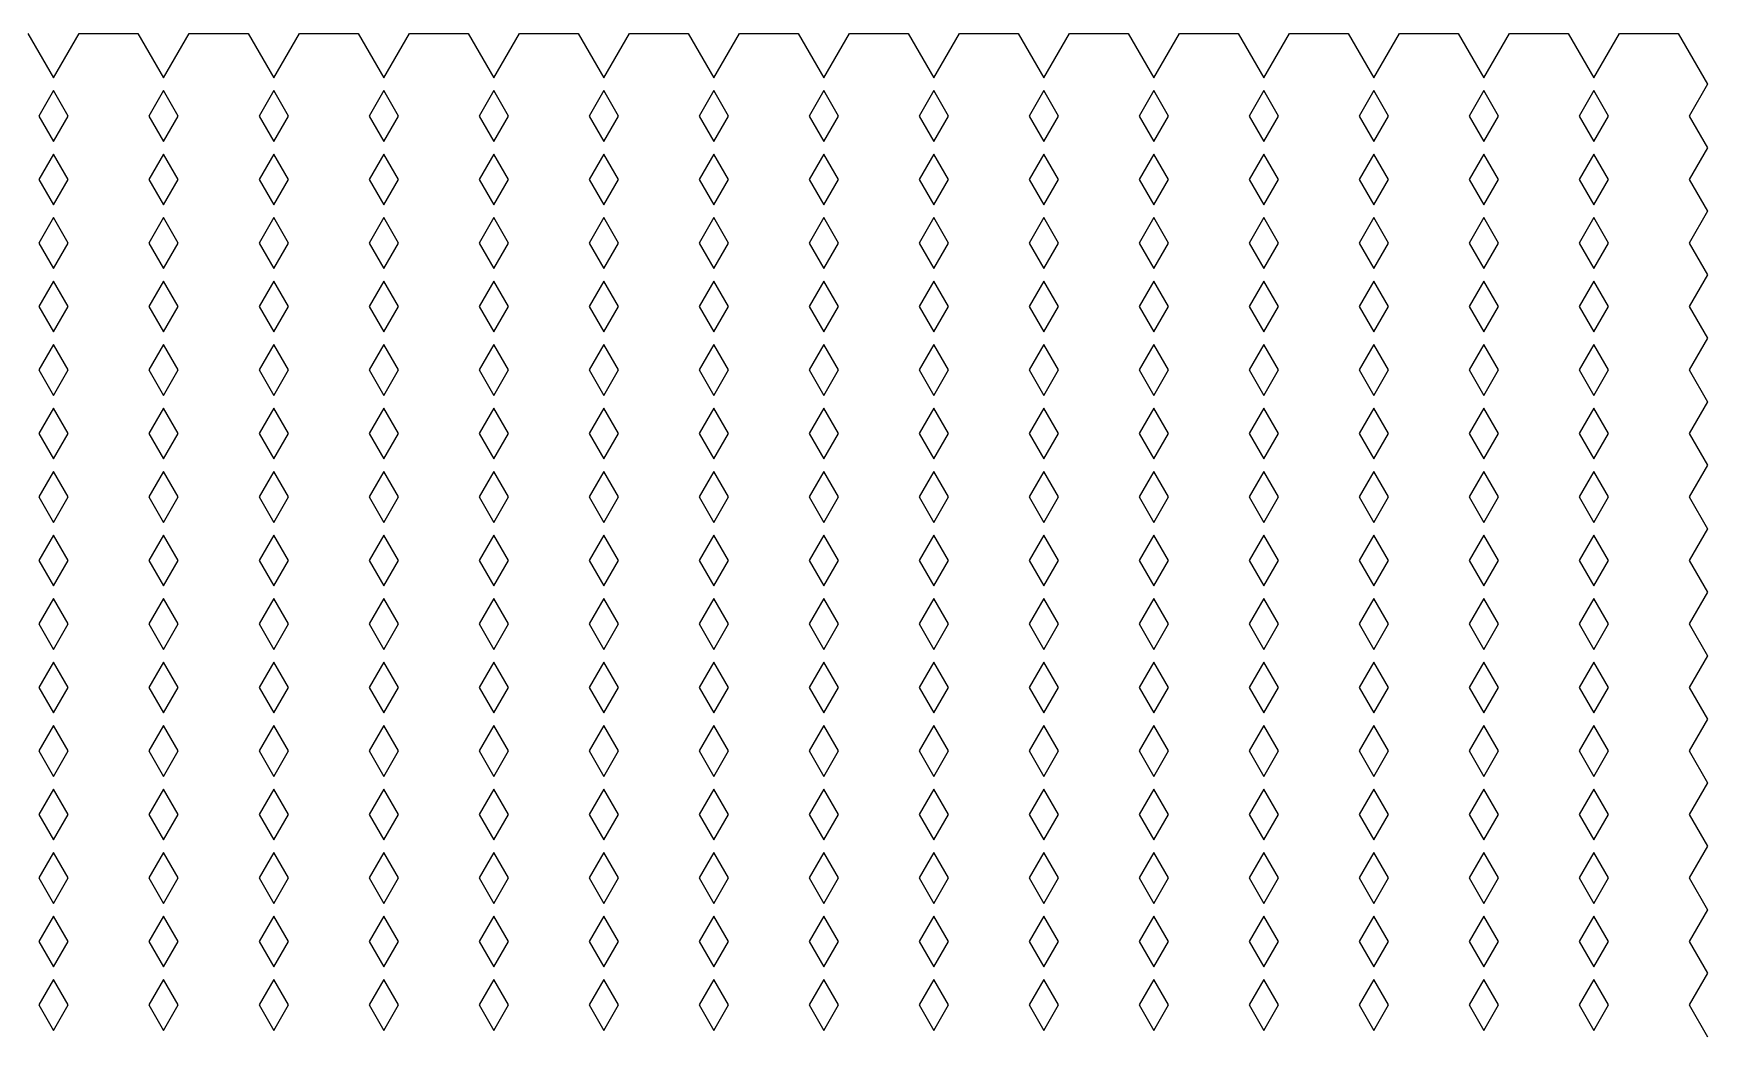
# Model space of a CAD drawing. Header units: metres. Extents: x -3000 to 3000, y -3000 to 3000.
# Drawn here: x -551 to 20, y 304 to 645 of the extents above; entities that cross this region are included whole.
import ezdxf

# ---------------------------------------------------------------- set-up
doc = ezdxf.new("R2010")
doc.units = ezdxf.units.M

msp = doc.modelspace()

# ---------------------------------------------------------------- linework, layer by layer
for p, q in [((-552.5, 645.189), (-543.75, 630.033)), ((-543.75, 630.033), (-535, 645.189)), ((-535, 645.189), (-515, 645.189)), ((-515, 645.189), (-506.25, 630.033)), ((-506.25, 630.033), (-497.5, 645.189)), ((-497.5, 645.189), (-477.5, 645.189)), ((-477.5, 645.189), (-468.75, 630.033)), ((-468.75, 630.033), (-460, 645.189)), ((-460, 645.189), (-440, 645.189)), ((-440, 645.189), (-431.25, 630.033)), ((-431.25, 630.033), (-422.5, 645.189)), ((-422.5, 645.189), (-402.5, 645.189)), ((-402.5, 645.189), (-393.75, 630.033)), ((-393.75, 630.033), (-385, 645.189)), ((-385, 645.189), (-365, 645.189)), ((-365, 645.189), (-356.25, 630.033)), ((-356.25, 630.033), (-347.5, 645.189)), ((-347.5, 645.189), (-327.5, 645.189)), ((-327.5, 645.189), (-318.75, 630.033)), ((-318.75, 630.033), (-310, 645.189)), ((-310, 645.189), (-290, 645.189)), ((-290, 645.189), (-281.25, 630.033)), ((-281.25, 630.033), (-272.5, 645.189)), ((-272.5, 645.189), (-252.5, 645.189)), ((-252.5, 645.189), (-243.75, 630.033)), ((-243.75, 630.033), (-235, 645.189)), ((-235, 645.189), (-215, 645.189)), ((-215, 645.189), (-206.25, 630.033)), ((-206.25, 630.033), (-197.5, 645.189)), ((-197.5, 645.189), (-177.5, 645.189)), ((-177.5, 645.189), (-168.75, 630.033)), ((-168.75, 630.033), (-160, 645.189)), ((-160, 645.189), (-140, 645.189)), ((-140, 645.189), (-131.25, 630.033)), ((-131.25, 630.033), (-122.5, 645.189)), ((-122.5, 645.189), (-102.5, 645.189)), ((-102.5, 645.189), (-93.75, 630.033)), ((-93.75, 630.033), (-85, 645.189)), ((-85, 645.189), (-65, 645.189)), ((-65, 645.189), (-56.25, 630.033)), ((-56.25, 630.033), (-47.5, 645.189)), ((-47.5, 645.189), (-27.5, 645.189)), ((-27.5, 645.189), (-18.75, 630.033)), ((-18.75, 630.033), (-10, 645.189)), ((-10, 645.189), (10, 645.189)), ((10, 645.189), (20, 627.868)), ((20, 627.868), (13.75, 617.043)), ((-543.75, 625.703), (-548.75, 617.043)), ((-538.75, 617.043), (-543.75, 625.703)), ((-506.25, 625.703), (-511.25, 617.043)), ((-501.25, 617.043), (-506.25, 625.703)), ((-468.75, 625.703), (-473.75, 617.043)), ((-463.75, 617.043), (-468.75, 625.703)), ((-431.25, 625.703), (-436.25, 617.043)), ((-426.25, 617.043), (-431.25, 625.703)), ((-393.75, 625.703), (-398.75, 617.043)), ((-388.75, 617.043), (-393.75, 625.703)), ((-356.25, 625.703), (-361.25, 617.043)), ((-351.25, 617.043), (-356.25, 625.703)), ((-318.75, 625.703), (-323.75, 617.043)), ((-313.75, 617.043), (-318.75, 625.703)), ((-281.25, 625.703), (-286.25, 617.043)), ((-276.25, 617.043), (-281.25, 625.703)), ((-243.75, 625.703), (-248.75, 617.043)), ((-238.75, 617.043), (-243.75, 625.703)), ((-206.25, 625.703), (-211.25, 617.043)), ((-201.25, 617.043), (-206.25, 625.703)), ((-168.75, 625.703), (-173.75, 617.043)), ((-163.75, 617.043), (-168.75, 625.703)), ((-131.25, 625.703), (-136.25, 617.043)), ((-126.25, 617.043), (-131.25, 625.703)), ((-93.75, 625.703), (-98.75, 617.043)), ((-88.75, 617.043), (-93.75, 625.703)), ((-56.25, 625.703), (-61.25, 617.043)), ((-51.25, 617.043), (-56.25, 625.703)), ((-18.75, 625.703), (-23.75, 617.043)), ((-13.75, 617.043), (-18.75, 625.703)), ((-548.75, 617.043), (-543.75, 608.383)), ((-543.75, 608.383), (-538.75, 617.043)), ((-511.25, 617.043), (-506.25, 608.383)), ((-506.25, 608.383), (-501.25, 617.043)), ((-473.75, 617.043), (-468.75, 608.383)), ((-468.75, 608.383), (-463.75, 617.043)), ((-436.25, 617.043), (-431.25, 608.383)), ((-431.25, 608.383), (-426.25, 617.043)), ((-398.75, 617.043), (-393.75, 608.383)), ((-393.75, 608.383), (-388.75, 617.043)), ((-361.25, 617.043), (-356.25, 608.383)), ((-356.25, 608.383), (-351.25, 617.043)), ((-323.75, 617.043), (-318.75, 608.383)), ((-318.75, 608.383), (-313.75, 617.043)), ((-286.25, 617.043), (-281.25, 608.383)), ((-281.25, 608.383), (-276.25, 617.043)), ((-248.75, 617.043), (-243.75, 608.383)), ((-243.75, 608.383), (-238.75, 617.043)), ((-211.25, 617.043), (-206.25, 608.383)), ((-206.25, 608.383), (-201.25, 617.043)), ((-173.75, 617.043), (-168.75, 608.383)), ((-168.75, 608.383), (-163.75, 617.043)), ((-136.25, 617.043), (-131.25, 608.383)), ((-131.25, 608.383), (-126.25, 617.043)), ((-98.75, 617.043), (-93.75, 608.383)), ((-93.75, 608.383), (-88.75, 617.043)), ((-61.25, 617.043), (-56.25, 608.383)), ((-56.25, 608.383), (-51.25, 617.043)), ((-23.75, 617.043), (-18.75, 608.383)), ((-18.75, 608.383), (-13.75, 617.043)), ((13.75, 617.043), (20, 606.218)), ((20, 606.218), (13.75, 595.392)), ((-543.75, 604.053), (-548.75, 595.392)), ((-538.75, 595.392), (-543.75, 604.053)), ((-506.25, 604.053), (-511.25, 595.392)), ((-501.25, 595.392), (-506.25, 604.053)), ((-468.75, 604.053), (-473.75, 595.392)), ((-463.75, 595.392), (-468.75, 604.053)), ((-431.25, 604.053), (-436.25, 595.392)), ((-426.25, 595.392), (-431.25, 604.053)), ((-393.75, 604.053), (-398.75, 595.392)), ((-388.75, 595.392), (-393.75, 604.053)), ((-356.25, 604.053), (-361.25, 595.392)), ((-351.25, 595.392), (-356.25, 604.053)), ((-318.75, 604.053), (-323.75, 595.392)), ((-313.75, 595.392), (-318.75, 604.053)), ((-281.25, 604.053), (-286.25, 595.392)), ((-276.25, 595.392), (-281.25, 604.053)), ((-243.75, 604.053), (-248.75, 595.392)), ((-238.75, 595.392), (-243.75, 604.053)), ((-206.25, 604.053), (-211.25, 595.392)), ((-201.25, 595.392), (-206.25, 604.053)), ((-168.75, 604.053), (-173.75, 595.392)), ((-163.75, 595.392), (-168.75, 604.053)), ((-131.25, 604.053), (-136.25, 595.392)), ((-126.25, 595.392), (-131.25, 604.053)), ((-93.75, 604.053), (-98.75, 595.392)), ((-88.75, 595.392), (-93.75, 604.053)), ((-56.25, 604.053), (-61.25, 595.392)), ((-51.25, 595.392), (-56.25, 604.053)), ((-18.75, 604.053), (-23.75, 595.392)), ((-13.75, 595.392), (-18.75, 604.053)), ((-548.75, 595.392), (-543.75, 586.732)), ((-543.75, 586.732), (-538.75, 595.392)), ((-511.25, 595.392), (-506.25, 586.732)), ((-506.25, 586.732), (-501.25, 595.392)), ((-473.75, 595.392), (-468.75, 586.732)), ((-468.75, 586.732), (-463.75, 595.392)), ((-436.25, 595.392), (-431.25, 586.732)), ((-431.25, 586.732), (-426.25, 595.392)), ((-398.75, 595.392), (-393.75, 586.732)), ((-393.75, 586.732), (-388.75, 595.392)), ((-361.25, 595.392), (-356.25, 586.732)), ((-356.25, 586.732), (-351.25, 595.392)), ((-323.75, 595.392), (-318.75, 586.732)), ((-318.75, 586.732), (-313.75, 595.392)), ((-286.25, 595.392), (-281.25, 586.732)), ((-281.25, 586.732), (-276.25, 595.392)), ((-248.75, 595.392), (-243.75, 586.732)), ((-243.75, 586.732), (-238.75, 595.392)), ((-211.25, 595.392), (-206.25, 586.732)), ((-206.25, 586.732), (-201.25, 595.392)), ((-173.75, 595.392), (-168.75, 586.732)), ((-168.75, 586.732), (-163.75, 595.392)), ((-136.25, 595.392), (-131.25, 586.732)), ((-131.25, 586.732), (-126.25, 595.392)), ((-98.75, 595.392), (-93.75, 586.732)), ((-93.75, 586.732), (-88.75, 595.392)), ((-61.25, 595.392), (-56.25, 586.732)), ((-56.25, 586.732), (-51.25, 595.392)), ((-23.75, 595.392), (-18.75, 586.732)), ((-18.75, 586.732), (-13.75, 595.392)), ((13.75, 595.392), (20, 584.567)), ((-543.75, 582.402), (-548.75, 573.742)), ((-538.75, 573.742), (-543.75, 582.402)), ((-506.25, 582.402), (-511.25, 573.742)), ((-501.25, 573.742), (-506.25, 582.402)), ((-468.75, 582.402), (-473.75, 573.742)), ((-463.75, 573.742), (-468.75, 582.402)), ((-431.25, 582.402), (-436.25, 573.742)), ((-426.25, 573.742), (-431.25, 582.402)), ((-393.75, 582.402), (-398.75, 573.742)), ((-388.75, 573.742), (-393.75, 582.402)), ((-356.25, 582.402), (-361.25, 573.742)), ((-351.25, 573.742), (-356.25, 582.402)), ((-318.75, 582.402), (-323.75, 573.742)), ((-313.75, 573.742), (-318.75, 582.402)), ((-281.25, 582.402), (-286.25, 573.742)), ((-276.25, 573.742), (-281.25, 582.402)), ((-243.75, 582.402), (-248.75, 573.742)), ((-238.75, 573.742), (-243.75, 582.402)), ((-206.25, 582.402), (-211.25, 573.742)), ((-201.25, 573.742), (-206.25, 582.402)), ((-168.75, 582.402), (-173.75, 573.742)), ((-163.75, 573.742), (-168.75, 582.402)), ((-131.25, 582.402), (-136.25, 573.742)), ((-126.25, 573.742), (-131.25, 582.402)), ((-93.75, 582.402), (-98.75, 573.742)), ((-88.75, 573.742), (-93.75, 582.402)), ((-56.25, 582.402), (-61.25, 573.742)), ((-51.25, 573.742), (-56.25, 582.402)), ((-18.75, 582.402), (-23.75, 573.742)), ((-13.75, 573.742), (-18.75, 582.402)), ((20, 584.567), (13.75, 573.742)), ((-548.75, 573.742), (-543.75, 565.082)), ((-543.75, 565.082), (-538.75, 573.742)), ((-511.25, 573.742), (-506.25, 565.082)), ((-506.25, 565.082), (-501.25, 573.742)), ((-473.75, 573.742), (-468.75, 565.082)), ((-468.75, 565.082), (-463.75, 573.742)), ((-436.25, 573.742), (-431.25, 565.082)), ((-431.25, 565.082), (-426.25, 573.742)), ((-398.75, 573.742), (-393.75, 565.082)), ((-393.75, 565.082), (-388.75, 573.742)), ((-361.25, 573.742), (-356.25, 565.082)), ((-356.25, 565.082), (-351.25, 573.742)), ((-323.75, 573.742), (-318.75, 565.082)), ((-318.75, 565.082), (-313.75, 573.742)), ((-286.25, 573.742), (-281.25, 565.082)), ((-281.25, 565.082), (-276.25, 573.742)), ((-248.75, 573.742), (-243.75, 565.082)), ((-243.75, 565.082), (-238.75, 573.742)), ((-211.25, 573.742), (-206.25, 565.082)), ((-206.25, 565.082), (-201.25, 573.742)), ((-173.75, 573.742), (-168.75, 565.082)), ((-168.75, 565.082), (-163.75, 573.742)), ((-136.25, 573.742), (-131.25, 565.082)), ((-131.25, 565.082), (-126.25, 573.742)), ((-98.75, 573.742), (-93.75, 565.082)), ((-93.75, 565.082), (-88.75, 573.742)), ((-61.25, 573.742), (-56.25, 565.082)), ((-56.25, 565.082), (-51.25, 573.742)), ((-23.75, 573.742), (-18.75, 565.082)), ((-18.75, 565.082), (-13.75, 573.742)), ((13.75, 573.742), (20, 562.917)), ((-543.75, 560.751), (-548.75, 552.091)), ((-538.75, 552.091), (-543.75, 560.751)), ((-506.25, 560.751), (-511.25, 552.091)), ((-501.25, 552.091), (-506.25, 560.751)), ((-468.75, 560.751), (-473.75, 552.091)), ((-463.75, 552.091), (-468.75, 560.751)), ((-431.25, 560.751), (-436.25, 552.091)), ((-426.25, 552.091), (-431.25, 560.751)), ((-393.75, 560.751), (-398.75, 552.091)), ((-388.75, 552.091), (-393.75, 560.751)), ((-356.25, 560.751), (-361.25, 552.091)), ((-351.25, 552.091), (-356.25, 560.751)), ((-318.75, 560.751), (-323.75, 552.091)), ((-313.75, 552.091), (-318.75, 560.751)), ((-281.25, 560.751), (-286.25, 552.091)), ((-276.25, 552.091), (-281.25, 560.751)), ((-243.75, 560.751), (-248.75, 552.091)), ((-238.75, 552.091), (-243.75, 560.751)), ((-206.25, 560.751), (-211.25, 552.091)), ((-201.25, 552.091), (-206.25, 560.751)), ((-168.75, 560.751), (-173.75, 552.091)), ((-163.75, 552.091), (-168.75, 560.751)), ((-131.25, 560.751), (-136.25, 552.091)), ((-126.25, 552.091), (-131.25, 560.751)), ((-93.75, 560.751), (-98.75, 552.091)), ((-88.75, 552.091), (-93.75, 560.751)), ((-56.25, 560.751), (-61.25, 552.091)), ((-51.25, 552.091), (-56.25, 560.751)), ((-18.75, 560.751), (-23.75, 552.091)), ((-13.75, 552.091), (-18.75, 560.751)), ((20, 562.917), (13.75, 552.091)), ((-548.75, 552.091), (-543.75, 543.431)), ((-543.75, 543.431), (-538.75, 552.091)), ((-511.25, 552.091), (-506.25, 543.431)), ((-506.25, 543.431), (-501.25, 552.091)), ((-473.75, 552.091), (-468.75, 543.431)), ((-468.75, 543.431), (-463.75, 552.091)), ((-436.25, 552.091), (-431.25, 543.431)), ((-431.25, 543.431), (-426.25, 552.091)), ((-398.75, 552.091), (-393.75, 543.431)), ((-393.75, 543.431), (-388.75, 552.091)), ((-361.25, 552.091), (-356.25, 543.431)), ((-356.25, 543.431), (-351.25, 552.091)), ((-323.75, 552.091), (-318.75, 543.431)), ((-318.75, 543.431), (-313.75, 552.091)), ((-286.25, 552.091), (-281.25, 543.431)), ((-281.25, 543.431), (-276.25, 552.091)), ((-248.75, 552.091), (-243.75, 543.431)), ((-243.75, 543.431), (-238.75, 552.091)), ((-211.25, 552.091), (-206.25, 543.431)), ((-206.25, 543.431), (-201.25, 552.091)), ((-173.75, 552.091), (-168.75, 543.431)), ((-168.75, 543.431), (-163.75, 552.091)), ((-136.25, 552.091), (-131.25, 543.431)), ((-131.25, 543.431), (-126.25, 552.091)), ((-98.75, 552.091), (-93.75, 543.431)), ((-93.75, 543.431), (-88.75, 552.091)), ((-61.25, 552.091), (-56.25, 543.431)), ((-56.25, 543.431), (-51.25, 552.091)), ((-23.75, 552.091), (-18.75, 543.431)), ((-18.75, 543.431), (-13.75, 552.091)), ((13.75, 552.091), (20, 541.266)), ((-543.75, 539.101), (-548.75, 530.441)), ((-538.75, 530.441), (-543.75, 539.101)), ((-506.25, 539.101), (-511.25, 530.441)), ((-501.25, 530.441), (-506.25, 539.101)), ((-468.75, 539.101), (-473.75, 530.441)), ((-463.75, 530.441), (-468.75, 539.101)), ((-431.25, 539.101), (-436.25, 530.441)), ((-426.25, 530.441), (-431.25, 539.101)), ((-393.75, 539.101), (-398.75, 530.441)), ((-388.75, 530.441), (-393.75, 539.101)), ((-356.25, 539.101), (-361.25, 530.441)), ((-351.25, 530.441), (-356.25, 539.101)), ((-318.75, 539.101), (-323.75, 530.441)), ((-313.75, 530.441), (-318.75, 539.101)), ((-281.25, 539.101), (-286.25, 530.441)), ((-276.25, 530.441), (-281.25, 539.101)), ((-243.75, 539.101), (-248.75, 530.441)), ((-238.75, 530.441), (-243.75, 539.101)), ((-206.25, 539.101), (-211.25, 530.441)), ((-201.25, 530.441), (-206.25, 539.101)), ((-168.75, 539.101), (-173.75, 530.441)), ((-163.75, 530.441), (-168.75, 539.101)), ((-131.25, 539.101), (-136.25, 530.441)), ((-126.25, 530.441), (-131.25, 539.101)), ((-93.75, 539.101), (-98.75, 530.441)), ((-88.75, 530.441), (-93.75, 539.101)), ((-56.25, 539.101), (-61.25, 530.441)), ((-51.25, 530.441), (-56.25, 539.101)), ((-18.75, 539.101), (-23.75, 530.441)), ((-13.75, 530.441), (-18.75, 539.101)), ((20, 541.266), (13.75, 530.441)), ((-548.75, 530.441), (-543.75, 521.78)), ((-543.75, 521.78), (-538.75, 530.441)), ((-511.25, 530.441), (-506.25, 521.78)), ((-506.25, 521.78), (-501.25, 530.441)), ((-473.75, 530.441), (-468.75, 521.78)), ((-468.75, 521.78), (-463.75, 530.441)), ((-436.25, 530.441), (-431.25, 521.78)), ((-431.25, 521.78), (-426.25, 530.441)), ((-398.75, 530.441), (-393.75, 521.78)), ((-393.75, 521.78), (-388.75, 530.441)), ((-361.25, 530.441), (-356.25, 521.78)), ((-356.25, 521.78), (-351.25, 530.441)), ((-323.75, 530.441), (-318.75, 521.78)), ((-318.75, 521.78), (-313.75, 530.441)), ((-286.25, 530.441), (-281.25, 521.78)), ((-281.25, 521.78), (-276.25, 530.441)), ((-248.75, 530.441), (-243.75, 521.78)), ((-243.75, 521.78), (-238.75, 530.441)), ((-211.25, 530.441), (-206.25, 521.78)), ((-206.25, 521.78), (-201.25, 530.441)), ((-173.75, 530.441), (-168.75, 521.78)), ((-168.75, 521.78), (-163.75, 530.441)), ((-136.25, 530.441), (-131.25, 521.78)), ((-131.25, 521.78), (-126.25, 530.441)), ((-98.75, 530.441), (-93.75, 521.78)), ((-93.75, 521.78), (-88.75, 530.441)), ((-61.25, 530.441), (-56.25, 521.78)), ((-56.25, 521.78), (-51.25, 530.441)), ((-23.75, 530.441), (-18.75, 521.78)), ((-18.75, 521.78), (-13.75, 530.441)), ((13.75, 530.441), (20, 519.615)), ((20, 519.615), (13.75, 508.79)), ((-543.75, 517.45), (-548.75, 508.79)), ((-538.75, 508.79), (-543.75, 517.45)), ((-506.25, 517.45), (-511.25, 508.79)), ((-501.25, 508.79), (-506.25, 517.45)), ((-468.75, 517.45), (-473.75, 508.79)), ((-463.75, 508.79), (-468.75, 517.45)), ((-431.25, 517.45), (-436.25, 508.79)), ((-426.25, 508.79), (-431.25, 517.45)), ((-393.75, 517.45), (-398.75, 508.79)), ((-388.75, 508.79), (-393.75, 517.45)), ((-356.25, 517.45), (-361.25, 508.79)), ((-351.25, 508.79), (-356.25, 517.45)), ((-318.75, 517.45), (-323.75, 508.79)), ((-313.75, 508.79), (-318.75, 517.45)), ((-281.25, 517.45), (-286.25, 508.79)), ((-276.25, 508.79), (-281.25, 517.45)), ((-243.75, 517.45), (-248.75, 508.79)), ((-238.75, 508.79), (-243.75, 517.45)), ((-206.25, 517.45), (-211.25, 508.79)), ((-201.25, 508.79), (-206.25, 517.45)), ((-168.75, 517.45), (-173.75, 508.79)), ((-163.75, 508.79), (-168.75, 517.45)), ((-131.25, 517.45), (-136.25, 508.79)), ((-126.25, 508.79), (-131.25, 517.45)), ((-93.75, 517.45), (-98.75, 508.79)), ((-88.75, 508.79), (-93.75, 517.45)), ((-56.25, 517.45), (-61.25, 508.79)), ((-51.25, 508.79), (-56.25, 517.45)), ((-18.75, 517.45), (-23.75, 508.79)), ((-13.75, 508.79), (-18.75, 517.45)), ((-548.75, 508.79), (-543.75, 500.13)), ((-543.75, 500.13), (-538.75, 508.79)), ((-511.25, 508.79), (-506.25, 500.13)), ((-506.25, 500.13), (-501.25, 508.79)), ((-473.75, 508.79), (-468.75, 500.13)), ((-468.75, 500.13), (-463.75, 508.79)), ((-436.25, 508.79), (-431.25, 500.13)), ((-431.25, 500.13), (-426.25, 508.79)), ((-398.75, 508.79), (-393.75, 500.13)), ((-393.75, 500.13), (-388.75, 508.79)), ((-361.25, 508.79), (-356.25, 500.13)), ((-356.25, 500.13), (-351.25, 508.79)), ((-323.75, 508.79), (-318.75, 500.13)), ((-318.75, 500.13), (-313.75, 508.79)), ((-286.25, 508.79), (-281.25, 500.13)), ((-281.25, 500.13), (-276.25, 508.79)), ((-248.75, 508.79), (-243.75, 500.13)), ((-243.75, 500.13), (-238.75, 508.79)), ((-211.25, 508.79), (-206.25, 500.13)), ((-206.25, 500.13), (-201.25, 508.79)), ((-173.75, 508.79), (-168.75, 500.13)), ((-168.75, 500.13), (-163.75, 508.79)), ((-136.25, 508.79), (-131.25, 500.13)), ((-131.25, 500.13), (-126.25, 508.79)), ((-98.75, 508.79), (-93.75, 500.13)), ((-93.75, 500.13), (-88.75, 508.79)), ((-61.25, 508.79), (-56.25, 500.13)), ((-56.25, 500.13), (-51.25, 508.79)), ((-23.75, 508.79), (-18.75, 500.13)), ((-18.75, 500.13), (-13.75, 508.79)), ((13.75, 508.79), (20, 497.965)), ((20, 497.965), (13.75, 487.139)), ((-543.75, 495.8), (-548.75, 487.139)), ((-538.75, 487.139), (-543.75, 495.8)), ((-506.25, 495.8), (-511.25, 487.139)), ((-501.25, 487.139), (-506.25, 495.8)), ((-468.75, 495.8), (-473.75, 487.139)), ((-463.75, 487.139), (-468.75, 495.8)), ((-431.25, 495.8), (-436.25, 487.139)), ((-426.25, 487.139), (-431.25, 495.8)), ((-393.75, 495.8), (-398.75, 487.139)), ((-388.75, 487.139), (-393.75, 495.8)), ((-356.25, 495.8), (-361.25, 487.139)), ((-351.25, 487.139), (-356.25, 495.8)), ((-318.75, 495.8), (-323.75, 487.139)), ((-313.75, 487.139), (-318.75, 495.8)), ((-281.25, 495.8), (-286.25, 487.139)), ((-276.25, 487.139), (-281.25, 495.8)), ((-243.75, 495.8), (-248.75, 487.139)), ((-238.75, 487.139), (-243.75, 495.8)), ((-206.25, 495.8), (-211.25, 487.139)), ((-201.25, 487.139), (-206.25, 495.8)), ((-168.75, 495.8), (-173.75, 487.139)), ((-163.75, 487.139), (-168.75, 495.8)), ((-131.25, 495.8), (-136.25, 487.139)), ((-126.25, 487.139), (-131.25, 495.8)), ((-93.75, 495.8), (-98.75, 487.139)), ((-88.75, 487.139), (-93.75, 495.8)), ((-56.25, 495.8), (-61.25, 487.139)), ((-51.25, 487.139), (-56.25, 495.8)), ((-18.75, 495.8), (-23.75, 487.139)), ((-13.75, 487.139), (-18.75, 495.8)), ((-548.75, 487.139), (-543.75, 478.479)), ((-543.75, 478.479), (-538.75, 487.139)), ((-511.25, 487.139), (-506.25, 478.479)), ((-506.25, 478.479), (-501.25, 487.139)), ((-473.75, 487.139), (-468.75, 478.479)), ((-468.75, 478.479), (-463.75, 487.139)), ((-436.25, 487.139), (-431.25, 478.479)), ((-431.25, 478.479), (-426.25, 487.139)), ((-398.75, 487.139), (-393.75, 478.479)), ((-393.75, 478.479), (-388.75, 487.139)), ((-361.25, 487.139), (-356.25, 478.479)), ((-356.25, 478.479), (-351.25, 487.139)), ((-323.75, 487.139), (-318.75, 478.479)), ((-318.75, 478.479), (-313.75, 487.139)), ((-286.25, 487.139), (-281.25, 478.479)), ((-281.25, 478.479), (-276.25, 487.139)), ((-248.75, 487.139), (-243.75, 478.479)), ((-243.75, 478.479), (-238.75, 487.139)), ((-211.25, 487.139), (-206.25, 478.479)), ((-206.25, 478.479), (-201.25, 487.139)), ((-173.75, 487.139), (-168.75, 478.479)), ((-168.75, 478.479), (-163.75, 487.139)), ((-136.25, 487.139), (-131.25, 478.479)), ((-131.25, 478.479), (-126.25, 487.139)), ((-98.75, 487.139), (-93.75, 478.479)), ((-93.75, 478.479), (-88.75, 487.139)), ((-61.25, 487.139), (-56.25, 478.479)), ((-56.25, 478.479), (-51.25, 487.139)), ((-23.75, 487.139), (-18.75, 478.479)), ((-18.75, 478.479), (-13.75, 487.139)), ((13.75, 487.139), (20, 476.314)), ((-543.75, 474.149), (-548.75, 465.489)), ((-538.75, 465.489), (-543.75, 474.149)), ((-506.25, 474.149), (-511.25, 465.489)), ((-501.25, 465.489), (-506.25, 474.149)), ((-468.75, 474.149), (-473.75, 465.489)), ((-463.75, 465.489), (-468.75, 474.149)), ((-431.25, 474.149), (-436.25, 465.489)), ((-426.25, 465.489), (-431.25, 474.149)), ((-393.75, 474.149), (-398.75, 465.489)), ((-388.75, 465.489), (-393.75, 474.149)), ((-356.25, 474.149), (-361.25, 465.489)), ((-351.25, 465.489), (-356.25, 474.149)), ((-318.75, 474.149), (-323.75, 465.489)), ((-313.75, 465.489), (-318.75, 474.149)), ((-281.25, 474.149), (-286.25, 465.489)), ((-276.25, 465.489), (-281.25, 474.149)), ((-243.75, 474.149), (-248.75, 465.489)), ((-238.75, 465.489), (-243.75, 474.149)), ((-206.25, 474.149), (-211.25, 465.489)), ((-201.25, 465.489), (-206.25, 474.149)), ((-168.75, 474.149), (-173.75, 465.489)), ((-163.75, 465.489), (-168.75, 474.149)), ((-131.25, 474.149), (-136.25, 465.489)), ((-126.25, 465.489), (-131.25, 474.149)), ((-93.75, 474.149), (-98.75, 465.489)), ((-88.75, 465.489), (-93.75, 474.149)), ((-56.25, 474.149), (-61.25, 465.489)), ((-51.25, 465.489), (-56.25, 474.149)), ((-18.75, 474.149), (-23.75, 465.489)), ((-13.75, 465.489), (-18.75, 474.149)), ((20, 476.314), (13.75, 465.489)), ((-548.75, 465.489), (-543.75, 456.828)), ((-543.75, 456.828), (-538.75, 465.489)), ((-511.25, 465.489), (-506.25, 456.828)), ((-506.25, 456.828), (-501.25, 465.489)), ((-473.75, 465.489), (-468.75, 456.828)), ((-468.75, 456.828), (-463.75, 465.489)), ((-436.25, 465.489), (-431.25, 456.828)), ((-431.25, 456.828), (-426.25, 465.489)), ((-398.75, 465.489), (-393.75, 456.828)), ((-393.75, 456.828), (-388.75, 465.489)), ((-361.25, 465.489), (-356.25, 456.828)), ((-356.25, 456.828), (-351.25, 465.489)), ((-323.75, 465.489), (-318.75, 456.828)), ((-318.75, 456.828), (-313.75, 465.489)), ((-286.25, 465.489), (-281.25, 456.828)), ((-281.25, 456.828), (-276.25, 465.489)), ((-248.75, 465.489), (-243.75, 456.828)), ((-243.75, 456.828), (-238.75, 465.489)), ((-211.25, 465.489), (-206.25, 456.828)), ((-206.25, 456.828), (-201.25, 465.489)), ((-173.75, 465.489), (-168.75, 456.828)), ((-168.75, 456.828), (-163.75, 465.489)), ((-136.25, 465.489), (-131.25, 456.828)), ((-131.25, 456.828), (-126.25, 465.489)), ((-98.75, 465.489), (-93.75, 456.828)), ((-93.75, 456.828), (-88.75, 465.489)), ((-61.25, 465.489), (-56.25, 456.828)), ((-56.25, 456.828), (-51.25, 465.489)), ((-23.75, 465.489), (-18.75, 456.828)), ((-18.75, 456.828), (-13.75, 465.489)), ((13.75, 465.489), (20, 454.663)), ((-543.75, 452.498), (-548.75, 443.838)), ((-538.75, 443.838), (-543.75, 452.498)), ((-506.25, 452.498), (-511.25, 443.838)), ((-501.25, 443.838), (-506.25, 452.498)), ((-468.75, 452.498), (-473.75, 443.838)), ((-463.75, 443.838), (-468.75, 452.498)), ((-431.25, 452.498), (-436.25, 443.838)), ((-426.25, 443.838), (-431.25, 452.498)), ((-393.75, 452.498), (-398.75, 443.838)), ((-388.75, 443.838), (-393.75, 452.498)), ((-356.25, 452.498), (-361.25, 443.838)), ((-351.25, 443.838), (-356.25, 452.498)), ((-318.75, 452.498), (-323.75, 443.838)), ((-313.75, 443.838), (-318.75, 452.498)), ((-281.25, 452.498), (-286.25, 443.838)), ((-276.25, 443.838), (-281.25, 452.498)), ((-243.75, 452.498), (-248.75, 443.838)), ((-238.75, 443.838), (-243.75, 452.498)), ((-206.25, 452.498), (-211.25, 443.838)), ((-201.25, 443.838), (-206.25, 452.498)), ((-168.75, 452.498), (-173.75, 443.838)), ((-163.75, 443.838), (-168.75, 452.498)), ((-131.25, 452.498), (-136.25, 443.838)), ((-126.25, 443.838), (-131.25, 452.498)), ((-93.75, 452.498), (-98.75, 443.838)), ((-88.75, 443.838), (-93.75, 452.498)), ((-56.25, 452.498), (-61.25, 443.838)), ((-51.25, 443.838), (-56.25, 452.498)), ((-18.75, 452.498), (-23.75, 443.838)), ((-13.75, 443.838), (-18.75, 452.498)), ((20, 454.663), (13.75, 443.838)), ((-548.75, 443.838), (-543.75, 435.178)), ((-543.75, 435.178), (-538.75, 443.838)), ((-511.25, 443.838), (-506.25, 435.178)), ((-506.25, 435.178), (-501.25, 443.838)), ((-473.75, 443.838), (-468.75, 435.178)), ((-468.75, 435.178), (-463.75, 443.838)), ((-436.25, 443.838), (-431.25, 435.178)), ((-431.25, 435.178), (-426.25, 443.838)), ((-398.75, 443.838), (-393.75, 435.178)), ((-393.75, 435.178), (-388.75, 443.838)), ((-361.25, 443.838), (-356.25, 435.178)), ((-356.25, 435.178), (-351.25, 443.838)), ((-323.75, 443.838), (-318.75, 435.178)), ((-318.75, 435.178), (-313.75, 443.838)), ((-286.25, 443.838), (-281.25, 435.178)), ((-281.25, 435.178), (-276.25, 443.838)), ((-248.75, 443.838), (-243.75, 435.178)), ((-243.75, 435.178), (-238.75, 443.838)), ((-211.25, 443.838), (-206.25, 435.178)), ((-206.25, 435.178), (-201.25, 443.838)), ((-173.75, 443.838), (-168.75, 435.178)), ((-168.75, 435.178), (-163.75, 443.838)), ((-136.25, 443.838), (-131.25, 435.178)), ((-131.25, 435.178), (-126.25, 443.838)), ((-98.75, 443.838), (-93.75, 435.178)), ((-93.75, 435.178), (-88.75, 443.838)), ((-61.25, 443.838), (-56.25, 435.178)), ((-56.25, 435.178), (-51.25, 443.838)), ((-23.75, 443.838), (-18.75, 435.178)), ((-18.75, 435.178), (-13.75, 443.838)), ((13.75, 443.838), (20, 433.013)), ((-543.75, 430.848), (-548.75, 422.187)), ((-538.75, 422.187), (-543.75, 430.848)), ((-506.25, 430.848), (-511.25, 422.187)), ((-501.25, 422.187), (-506.25, 430.848)), ((-468.75, 430.848), (-473.75, 422.187)), ((-463.75, 422.187), (-468.75, 430.848)), ((-431.25, 430.848), (-436.25, 422.187)), ((-426.25, 422.187), (-431.25, 430.848)), ((-393.75, 430.848), (-398.75, 422.187)), ((-388.75, 422.187), (-393.75, 430.848)), ((-356.25, 430.848), (-361.25, 422.187)), ((-351.25, 422.187), (-356.25, 430.848)), ((-318.75, 430.848), (-323.75, 422.187)), ((-313.75, 422.187), (-318.75, 430.848)), ((-281.25, 430.848), (-286.25, 422.187)), ((-276.25, 422.187), (-281.25, 430.848)), ((-243.75, 430.848), (-248.75, 422.187)), ((-238.75, 422.187), (-243.75, 430.848)), ((-206.25, 430.848), (-211.25, 422.187)), ((-201.25, 422.187), (-206.25, 430.848)), ((-168.75, 430.848), (-173.75, 422.187)), ((-163.75, 422.187), (-168.75, 430.848)), ((-131.25, 430.848), (-136.25, 422.187)), ((-126.25, 422.187), (-131.25, 430.848)), ((-93.75, 430.848), (-98.75, 422.187)), ((-88.75, 422.187), (-93.75, 430.848)), ((-56.25, 430.848), (-61.25, 422.187)), ((-51.25, 422.187), (-56.25, 430.848)), ((-18.75, 430.848), (-23.75, 422.187)), ((-13.75, 422.187), (-18.75, 430.848)), ((20, 433.013), (13.75, 422.187)), ((-548.75, 422.187), (-543.75, 413.527)), ((-543.75, 413.527), (-538.75, 422.187)), ((-511.25, 422.187), (-506.25, 413.527)), ((-506.25, 413.527), (-501.25, 422.187)), ((-473.75, 422.187), (-468.75, 413.527)), ((-468.75, 413.527), (-463.75, 422.187)), ((-436.25, 422.187), (-431.25, 413.527)), ((-431.25, 413.527), (-426.25, 422.187)), ((-398.75, 422.187), (-393.75, 413.527)), ((-393.75, 413.527), (-388.75, 422.187)), ((-361.25, 422.187), (-356.25, 413.527)), ((-356.25, 413.527), (-351.25, 422.187)), ((-323.75, 422.187), (-318.75, 413.527)), ((-318.75, 413.527), (-313.75, 422.187)), ((-286.25, 422.187), (-281.25, 413.527)), ((-281.25, 413.527), (-276.25, 422.187)), ((-248.75, 422.187), (-243.75, 413.527)), ((-243.75, 413.527), (-238.75, 422.187)), ((-211.25, 422.187), (-206.25, 413.527)), ((-206.25, 413.527), (-201.25, 422.187)), ((-173.75, 422.187), (-168.75, 413.527)), ((-168.75, 413.527), (-163.75, 422.187)), ((-136.25, 422.187), (-131.25, 413.527)), ((-131.25, 413.527), (-126.25, 422.187)), ((-98.75, 422.187), (-93.75, 413.527)), ((-93.75, 413.527), (-88.75, 422.187)), ((-61.25, 422.187), (-56.25, 413.527)), ((-56.25, 413.527), (-51.25, 422.187)), ((-23.75, 422.187), (-18.75, 413.527)), ((-18.75, 413.527), (-13.75, 422.187)), ((13.75, 422.187), (20, 411.362)), ((20, 411.362), (13.75, 400.537)), ((-543.75, 409.197), (-548.75, 400.537)), ((-538.75, 400.537), (-543.75, 409.197)), ((-506.25, 409.197), (-511.25, 400.537)), ((-501.25, 400.537), (-506.25, 409.197)), ((-468.75, 409.197), (-473.75, 400.537)), ((-463.75, 400.537), (-468.75, 409.197)), ((-431.25, 409.197), (-436.25, 400.537)), ((-426.25, 400.537), (-431.25, 409.197)), ((-393.75, 409.197), (-398.75, 400.537)), ((-388.75, 400.537), (-393.75, 409.197)), ((-356.25, 409.197), (-361.25, 400.537)), ((-351.25, 400.537), (-356.25, 409.197)), ((-318.75, 409.197), (-323.75, 400.537)), ((-313.75, 400.537), (-318.75, 409.197)), ((-281.25, 409.197), (-286.25, 400.537)), ((-276.25, 400.537), (-281.25, 409.197)), ((-243.75, 409.197), (-248.75, 400.537)), ((-238.75, 400.537), (-243.75, 409.197)), ((-206.25, 409.197), (-211.25, 400.537)), ((-201.25, 400.537), (-206.25, 409.197)), ((-168.75, 409.197), (-173.75, 400.537)), ((-163.75, 400.537), (-168.75, 409.197)), ((-131.25, 409.197), (-136.25, 400.537)), ((-126.25, 400.537), (-131.25, 409.197)), ((-93.75, 409.197), (-98.75, 400.537)), ((-88.75, 400.537), (-93.75, 409.197)), ((-56.25, 409.197), (-61.25, 400.537)), ((-51.25, 400.537), (-56.25, 409.197)), ((-18.75, 409.197), (-23.75, 400.537)), ((-13.75, 400.537), (-18.75, 409.197)), ((-548.75, 400.537), (-543.75, 391.876)), ((-543.75, 391.876), (-538.75, 400.537)), ((-511.25, 400.537), (-506.25, 391.876)), ((-506.25, 391.876), (-501.25, 400.537)), ((-473.75, 400.537), (-468.75, 391.876)), ((-468.75, 391.876), (-463.75, 400.537)), ((-436.25, 400.537), (-431.25, 391.876)), ((-431.25, 391.876), (-426.25, 400.537)), ((-398.75, 400.537), (-393.75, 391.876)), ((-393.75, 391.876), (-388.75, 400.537)), ((-361.25, 400.537), (-356.25, 391.876)), ((-356.25, 391.876), (-351.25, 400.537)), ((-323.75, 400.537), (-318.75, 391.876)), ((-318.75, 391.876), (-313.75, 400.537)), ((-286.25, 400.537), (-281.25, 391.876)), ((-281.25, 391.876), (-276.25, 400.537)), ((-248.75, 400.537), (-243.75, 391.876)), ((-243.75, 391.876), (-238.75, 400.537)), ((-211.25, 400.537), (-206.25, 391.876)), ((-206.25, 391.876), (-201.25, 400.537)), ((-173.75, 400.537), (-168.75, 391.876)), ((-168.75, 391.876), (-163.75, 400.537)), ((-136.25, 400.537), (-131.25, 391.876)), ((-131.25, 391.876), (-126.25, 400.537)), ((-98.75, 400.537), (-93.75, 391.876)), ((-93.75, 391.876), (-88.75, 400.537)), ((-61.25, 400.537), (-56.25, 391.876)), ((-56.25, 391.876), (-51.25, 400.537)), ((-23.75, 400.537), (-18.75, 391.876)), ((-18.75, 391.876), (-13.75, 400.537)), ((13.75, 400.537), (20, 389.711)), ((20, 389.711), (13.75, 378.886)), ((-543.75, 387.546), (-548.75, 378.886)), ((-538.75, 378.886), (-543.75, 387.546)), ((-506.25, 387.546), (-511.25, 378.886)), ((-501.25, 378.886), (-506.25, 387.546)), ((-468.75, 387.546), (-473.75, 378.886)), ((-463.75, 378.886), (-468.75, 387.546)), ((-431.25, 387.546), (-436.25, 378.886)), ((-426.25, 378.886), (-431.25, 387.546)), ((-393.75, 387.546), (-398.75, 378.886)), ((-388.75, 378.886), (-393.75, 387.546)), ((-356.25, 387.546), (-361.25, 378.886)), ((-351.25, 378.886), (-356.25, 387.546)), ((-318.75, 387.546), (-323.75, 378.886)), ((-313.75, 378.886), (-318.75, 387.546)), ((-281.25, 387.546), (-286.25, 378.886)), ((-276.25, 378.886), (-281.25, 387.546)), ((-243.75, 387.546), (-248.75, 378.886)), ((-238.75, 378.886), (-243.75, 387.546)), ((-206.25, 387.546), (-211.25, 378.886)), ((-201.25, 378.886), (-206.25, 387.546)), ((-168.75, 387.546), (-173.75, 378.886)), ((-163.75, 378.886), (-168.75, 387.546)), ((-131.25, 387.546), (-136.25, 378.886)), ((-126.25, 378.886), (-131.25, 387.546)), ((-93.75, 387.546), (-98.75, 378.886)), ((-88.75, 378.886), (-93.75, 387.546)), ((-56.25, 387.546), (-61.25, 378.886)), ((-51.25, 378.886), (-56.25, 387.546)), ((-18.75, 387.546), (-23.75, 378.886)), ((-13.75, 378.886), (-18.75, 387.546)), ((-548.75, 378.886), (-543.75, 370.226)), ((-543.75, 370.226), (-538.75, 378.886)), ((-511.25, 378.886), (-506.25, 370.226)), ((-506.25, 370.226), (-501.25, 378.886)), ((-473.75, 378.886), (-468.75, 370.226)), ((-468.75, 370.226), (-463.75, 378.886)), ((-436.25, 378.886), (-431.25, 370.226)), ((-431.25, 370.226), (-426.25, 378.886)), ((-398.75, 378.886), (-393.75, 370.226)), ((-393.75, 370.226), (-388.75, 378.886)), ((-361.25, 378.886), (-356.25, 370.226)), ((-356.25, 370.226), (-351.25, 378.886)), ((-323.75, 378.886), (-318.75, 370.226)), ((-318.75, 370.226), (-313.75, 378.886)), ((-286.25, 378.886), (-281.25, 370.226)), ((-281.25, 370.226), (-276.25, 378.886)), ((-248.75, 378.886), (-243.75, 370.226)), ((-243.75, 370.226), (-238.75, 378.886)), ((-211.25, 378.886), (-206.25, 370.226)), ((-206.25, 370.226), (-201.25, 378.886)), ((-173.75, 378.886), (-168.75, 370.226)), ((-168.75, 370.226), (-163.75, 378.886)), ((-136.25, 378.886), (-131.25, 370.226)), ((-131.25, 370.226), (-126.25, 378.886)), ((-98.75, 378.886), (-93.75, 370.226)), ((-93.75, 370.226), (-88.75, 378.886)), ((-61.25, 378.886), (-56.25, 370.226)), ((-56.25, 370.226), (-51.25, 378.886)), ((-23.75, 378.886), (-18.75, 370.226)), ((-18.75, 370.226), (-13.75, 378.886)), ((13.75, 378.886), (20, 368.061)), ((-543.75, 365.896), (-548.75, 357.235)), ((-538.75, 357.235), (-543.75, 365.896)), ((-506.25, 365.896), (-511.25, 357.235)), ((-501.25, 357.235), (-506.25, 365.896)), ((-468.75, 365.896), (-473.75, 357.235)), ((-463.75, 357.235), (-468.75, 365.896)), ((-431.25, 365.896), (-436.25, 357.235)), ((-426.25, 357.235), (-431.25, 365.896)), ((-393.75, 365.896), (-398.75, 357.235)), ((-388.75, 357.235), (-393.75, 365.896)), ((-356.25, 365.896), (-361.25, 357.235)), ((-351.25, 357.235), (-356.25, 365.896)), ((-318.75, 365.896), (-323.75, 357.235)), ((-313.75, 357.235), (-318.75, 365.896)), ((-281.25, 365.896), (-286.25, 357.235)), ((-276.25, 357.235), (-281.25, 365.896)), ((-243.75, 365.896), (-248.75, 357.235)), ((-238.75, 357.235), (-243.75, 365.896)), ((-206.25, 365.896), (-211.25, 357.235)), ((-201.25, 357.235), (-206.25, 365.896)), ((-168.75, 365.896), (-173.75, 357.235)), ((-163.75, 357.235), (-168.75, 365.896)), ((-131.25, 365.896), (-136.25, 357.235)), ((-126.25, 357.235), (-131.25, 365.896)), ((-93.75, 365.896), (-98.75, 357.235)), ((-88.75, 357.235), (-93.75, 365.896)), ((-56.25, 365.896), (-61.25, 357.235)), ((-51.25, 357.235), (-56.25, 365.896)), ((-18.75, 365.896), (-23.75, 357.235)), ((-13.75, 357.235), (-18.75, 365.896)), ((20, 368.061), (13.75, 357.235)), ((-548.75, 357.235), (-543.75, 348.575)), ((-543.75, 348.575), (-538.75, 357.235)), ((-511.25, 357.235), (-506.25, 348.575)), ((-506.25, 348.575), (-501.25, 357.235)), ((-473.75, 357.235), (-468.75, 348.575)), ((-468.75, 348.575), (-463.75, 357.235)), ((-436.25, 357.235), (-431.25, 348.575)), ((-431.25, 348.575), (-426.25, 357.235)), ((-398.75, 357.235), (-393.75, 348.575)), ((-393.75, 348.575), (-388.75, 357.235)), ((-361.25, 357.235), (-356.25, 348.575)), ((-356.25, 348.575), (-351.25, 357.235)), ((-323.75, 357.235), (-318.75, 348.575)), ((-318.75, 348.575), (-313.75, 357.235)), ((-286.25, 357.235), (-281.25, 348.575)), ((-281.25, 348.575), (-276.25, 357.235)), ((-248.75, 357.235), (-243.75, 348.575)), ((-243.75, 348.575), (-238.75, 357.235)), ((-211.25, 357.235), (-206.25, 348.575)), ((-206.25, 348.575), (-201.25, 357.235)), ((-173.75, 357.235), (-168.75, 348.575)), ((-168.75, 348.575), (-163.75, 357.235)), ((-136.25, 357.235), (-131.25, 348.575)), ((-131.25, 348.575), (-126.25, 357.235)), ((-98.75, 357.235), (-93.75, 348.575)), ((-93.75, 348.575), (-88.75, 357.235)), ((-61.25, 357.235), (-56.25, 348.575)), ((-56.25, 348.575), (-51.25, 357.235)), ((-23.75, 357.235), (-18.75, 348.575)), ((-18.75, 348.575), (-13.75, 357.235)), ((13.75, 357.235), (20, 346.41)), ((-543.75, 344.245), (-548.75, 335.585)), ((-538.75, 335.585), (-543.75, 344.245)), ((-506.25, 344.245), (-511.25, 335.585)), ((-501.25, 335.585), (-506.25, 344.245)), ((-468.75, 344.245), (-473.75, 335.585)), ((-463.75, 335.585), (-468.75, 344.245)), ((-431.25, 344.245), (-436.25, 335.585)), ((-426.25, 335.585), (-431.25, 344.245)), ((-393.75, 344.245), (-398.75, 335.585)), ((-388.75, 335.585), (-393.75, 344.245)), ((-356.25, 344.245), (-361.25, 335.585)), ((-351.25, 335.585), (-356.25, 344.245)), ((-318.75, 344.245), (-323.75, 335.585)), ((-313.75, 335.585), (-318.75, 344.245)), ((-281.25, 344.245), (-286.25, 335.585)), ((-276.25, 335.585), (-281.25, 344.245)), ((-243.75, 344.245), (-248.75, 335.585)), ((-238.75, 335.585), (-243.75, 344.245)), ((-206.25, 344.245), (-211.25, 335.585)), ((-201.25, 335.585), (-206.25, 344.245)), ((-168.75, 344.245), (-173.75, 335.585)), ((-163.75, 335.585), (-168.75, 344.245)), ((-131.25, 344.245), (-136.25, 335.585)), ((-126.25, 335.585), (-131.25, 344.245)), ((-93.75, 344.245), (-98.75, 335.585)), ((-88.75, 335.585), (-93.75, 344.245)), ((-56.25, 344.245), (-61.25, 335.585)), ((-51.25, 335.585), (-56.25, 344.245)), ((-18.75, 344.245), (-23.75, 335.585)), ((-13.75, 335.585), (-18.75, 344.245)), ((20, 346.41), (13.75, 335.585)), ((-548.75, 335.585), (-543.75, 326.925)), ((-543.75, 326.925), (-538.75, 335.585)), ((-511.25, 335.585), (-506.25, 326.925)), ((-506.25, 326.925), (-501.25, 335.585)), ((-473.75, 335.585), (-468.75, 326.925)), ((-468.75, 326.925), (-463.75, 335.585)), ((-436.25, 335.585), (-431.25, 326.925)), ((-431.25, 326.925), (-426.25, 335.585)), ((-398.75, 335.585), (-393.75, 326.925)), ((-393.75, 326.925), (-388.75, 335.585)), ((-361.25, 335.585), (-356.25, 326.925)), ((-356.25, 326.925), (-351.25, 335.585)), ((-323.75, 335.585), (-318.75, 326.925)), ((-318.75, 326.925), (-313.75, 335.585)), ((-286.25, 335.585), (-281.25, 326.925)), ((-281.25, 326.925), (-276.25, 335.585)), ((-248.75, 335.585), (-243.75, 326.925)), ((-243.75, 326.925), (-238.75, 335.585)), ((-211.25, 335.585), (-206.25, 326.925)), ((-206.25, 326.925), (-201.25, 335.585)), ((-173.75, 335.585), (-168.75, 326.925)), ((-168.75, 326.925), (-163.75, 335.585)), ((-136.25, 335.585), (-131.25, 326.925)), ((-131.25, 326.925), (-126.25, 335.585)), ((-98.75, 335.585), (-93.75, 326.925)), ((-93.75, 326.925), (-88.75, 335.585)), ((-61.25, 335.585), (-56.25, 326.925)), ((-56.25, 326.925), (-51.25, 335.585)), ((-23.75, 335.585), (-18.75, 326.925)), ((-18.75, 326.925), (-13.75, 335.585)), ((13.75, 335.585), (20, 324.76)), ((-543.75, 322.594), (-548.75, 313.934)), ((-538.75, 313.934), (-543.75, 322.594)), ((-506.25, 322.594), (-511.25, 313.934)), ((-501.25, 313.934), (-506.25, 322.594)), ((-468.75, 322.594), (-473.75, 313.934)), ((-463.75, 313.934), (-468.75, 322.594)), ((-431.25, 322.594), (-436.25, 313.934)), ((-426.25, 313.934), (-431.25, 322.594)), ((-393.75, 322.594), (-398.75, 313.934)), ((-388.75, 313.934), (-393.75, 322.594)), ((-356.25, 322.594), (-361.25, 313.934)), ((-351.25, 313.934), (-356.25, 322.594)), ((-318.75, 322.594), (-323.75, 313.934)), ((-313.75, 313.934), (-318.75, 322.594)), ((-281.25, 322.594), (-286.25, 313.934)), ((-276.25, 313.934), (-281.25, 322.594)), ((-243.75, 322.594), (-248.75, 313.934)), ((-238.75, 313.934), (-243.75, 322.594)), ((-206.25, 322.594), (-211.25, 313.934)), ((-201.25, 313.934), (-206.25, 322.594)), ((-168.75, 322.594), (-173.75, 313.934)), ((-163.75, 313.934), (-168.75, 322.594)), ((-131.25, 322.594), (-136.25, 313.934)), ((-126.25, 313.934), (-131.25, 322.594)), ((-93.75, 322.594), (-98.75, 313.934)), ((-88.75, 313.934), (-93.75, 322.594)), ((-56.25, 322.594), (-61.25, 313.934)), ((-51.25, 313.934), (-56.25, 322.594)), ((-18.75, 322.594), (-23.75, 313.934)), ((-13.75, 313.934), (-18.75, 322.594)), ((20, 324.76), (13.75, 313.934)), ((-548.75, 313.934), (-543.75, 305.274)), ((-543.75, 305.274), (-538.75, 313.934)), ((-511.25, 313.934), (-506.25, 305.274)), ((-506.25, 305.274), (-501.25, 313.934)), ((-473.75, 313.934), (-468.75, 305.274)), ((-468.75, 305.274), (-463.75, 313.934)), ((-436.25, 313.934), (-431.25, 305.274)), ((-431.25, 305.274), (-426.25, 313.934)), ((-398.75, 313.934), (-393.75, 305.274)), ((-393.75, 305.274), (-388.75, 313.934)), ((-361.25, 313.934), (-356.25, 305.274)), ((-356.25, 305.274), (-351.25, 313.934)), ((-323.75, 313.934), (-318.75, 305.274)), ((-318.75, 305.274), (-313.75, 313.934)), ((-286.25, 313.934), (-281.25, 305.274)), ((-281.25, 305.274), (-276.25, 313.934)), ((-248.75, 313.934), (-243.75, 305.274)), ((-243.75, 305.274), (-238.75, 313.934)), ((-211.25, 313.934), (-206.25, 305.274)), ((-206.25, 305.274), (-201.25, 313.934)), ((-173.75, 313.934), (-168.75, 305.274)), ((-168.75, 305.274), (-163.75, 313.934)), ((-136.25, 313.934), (-131.25, 305.274)), ((-131.25, 305.274), (-126.25, 313.934)), ((-98.75, 313.934), (-93.75, 305.274)), ((-93.75, 305.274), (-88.75, 313.934)), ((-61.25, 313.934), (-56.25, 305.274)), ((-56.25, 305.274), (-51.25, 313.934)), ((-23.75, 313.934), (-18.75, 305.274)), ((-18.75, 305.274), (-13.75, 313.934)), ((13.75, 313.934), (20, 303.109))]:
    msp.add_line(p, q)

doc.saveas('drawing.dxf')
